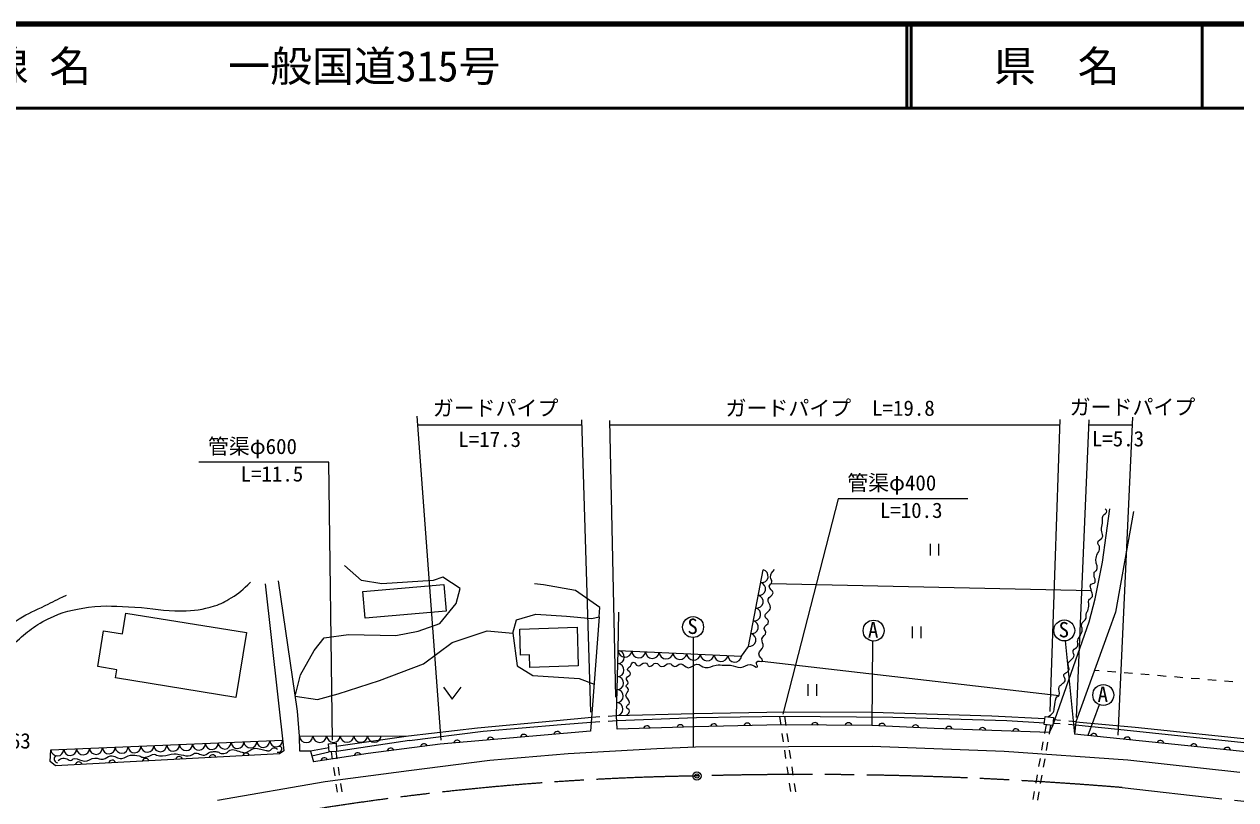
# Model space of a CAD drawing. Units: millimetres at full size, sheet at 1:1000; details may follow other scales. Extents: x 40000 to 680000, y 20000 to 380000.
# Drawn here: x 192380 to 336996, y 287449 to 380000 of the extents above; entities that cross this region are included whole.
import ezdxf
from ezdxf.enums import TextEntityAlignment as Align

# ---------------------------------------------------------------- set-up
doc = ezdxf.new("R2010")
doc.units = ezdxf.units.MM
doc.header["$LTSCALE"] = 1000
doc.header["$PDMODE"] = 32
doc.header["$PDSIZE"] = 500
doc.linetypes.add('CHAIN', pattern=[18.5, 12, -1.5, 3.5, -1.5])
for name, color, linetype, lineweight in [('M-BGD', 7, 'Continuous', 25), ('M-BMK', 2, 'CHAIN', 13), ('M-BMK-SRVR', 3, 'Continuous', 25), ('M-STR-HTXT', 7, 'Continuous', 13), ('M-TTL', 2, 'Continuous', 140), ('M-TTL-LINE', 7, 'Continuous', 50)]:
    doc.layers.add(name, color=color, linetype=linetype, lineweight=lineweight)
doc.layers.add('M-TTL-TXT', color=7, linetype='Continuous')
doc.styles.add('ＭＳ ゴシック', font='')
doc.styles.get('ＭＳ ゴシック').set_extended_font_data('MS Gothic')

msp = doc.modelspace()

# ---------------------------------------------------------------- linework, layer by layer
at = {"layer": 'M-BGD'}
for p, q in [((321107, 315796), (321967, 322150)), ((324793, 321870), (322622, 309823)), ((300521, 317987), (300521, 316587)), ((301571, 316587), (301571, 317987)), ((232655, 313622), (230601, 315400)), ((320217, 311425), (321107, 315796)), ((242331, 314017), (241186, 313622)), ((244424, 312674), (242331, 314017)), ((221122, 313199), (223356, 293303)), ((225003, 298018), (222742, 313583)), ((235064, 313227), (232655, 313622)), ((232791, 312308), (242467, 313147)), ((241186, 313622), (235064, 313227)), ((242467, 313147), (242744, 309954)), ((243950, 310858), (244424, 312674)), ((254365, 313088), (253295, 313229)), ((258174, 312439), (254365, 313088)), ((261071, 310403), (258174, 312439)), ((281523, 313245), (319757, 312418)), ((233068, 309115), (232791, 312308)), ((319497, 308670), (320217, 311425)), ((204107, 307246), (204509, 309732)), ((204509, 309732), (218906, 307408)), ((242744, 309954), (233068, 309115)), ((241976, 308488), (243950, 310858)), ((251138, 308922), (253429, 309594)), ((253429, 309594), (257102, 309357)), ((261012, 309278), (261071, 310403)), ((263280, 305257), (263345, 309821)), ((322622, 309823), (321805, 307532)), ((239408, 307580), (241976, 308488)), ((250704, 307343), (251138, 308922)), ((257102, 309357), (260143, 309080)), ((261012, 309278), (259988, 295642)), ((260143, 309080), (261012, 309278)), ((298374, 308123), (298374, 306723)), ((299424, 306723), (299424, 308123)), ((315151, 296311), (319497, 308670)), ((201151, 303336), (201841, 307612)), ((201841, 307612), (204107, 307246)), ((218906, 307408), (217655, 299661)), ((227007, 305249), (228192, 306790)), ((228192, 306790), (231075, 307185)), ((231075, 307185), (236723, 307066)), ((236723, 307066), (239408, 307580)), ((243476, 306197), (247623, 307619)), ((247623, 307619), (250704, 307343)), ((250704, 307343), (251228, 303425)), ((251525, 307813), (258377, 308028)), ((251622, 304713), (251525, 307813)), ((258377, 308028), (258521, 303425)), ((272229, 306808), (272234, 293756)), ((321805, 307532), (317917, 296762)), ((225348, 302366), (227007, 305249)), ((240040, 303670), (243476, 306197)), ((293623, 306396), (293541, 296331)), ((316640, 306407), (317754, 295291)), ((252690, 304746), (251622, 304713)), ((252737, 303244), (252690, 304746)), ((280448, 304000), (315907, 299906)), ((203433, 302968), (201151, 303336)), ((203274, 301983), (203433, 302968)), ((224739, 299830), (225348, 302366)), ((234788, 301695), (240040, 303670)), ((251228, 303425), (253089, 302267)), ((258521, 303425), (252737, 303244)), ((253089, 302267), (258637, 301935)), ((320694, 302817), (320120, 302863)), ((322688, 302658), (321691, 302738)), ((324681, 302498), (323685, 302578)), ((326675, 302339), (325678, 302419)), ((328669, 302179), (327672, 302259)), ((217655, 299661), (203274, 301983)), ((229851, 300075), (234788, 301695)), ((242417, 300867), (243467, 299467)), ((243467, 299467), (244517, 300867)), ((258637, 301935), (260409, 301243)), ((285933, 301251), (285933, 299851)), ((286983, 299851), (286983, 301251)), ((330662, 302020), (329665, 302100)), ((332656, 301861), (331659, 301940)), ((334650, 301701), (333653, 301781)), ((336643, 301542), (335646, 301621)), ((224739, 299830), (227402, 299404)), ((227402, 299404), (229851, 300075)), ((225220, 295025), (225003, 298018)), ((272351, 297757), (283221, 297959)), ((283221, 297959), (293592, 297886)), ((320699, 298797), (319333, 295127)), ((246497, 296030), (255897, 296925)), ((255897, 296925), (260114, 297319)), ((256477, 296443), (260070, 296725)), ((260070, 296725), (261086, 296783)), ((260114, 297319), (261093, 297378)), ((262084, 296840), (263100, 296898)), ((262091, 297439), (263070, 297498)), ((263070, 297498), (272351, 297757)), ((263153, 295861), (263070, 297498)), ((263100, 296898), (272634, 297266)), ((272634, 297266), (283060, 297407)), ((282724, 296342), (282570, 297400)), ((283060, 297407), (296048, 297315)), ((283313, 296330), (283156, 297406)), ((293592, 297886), (307866, 297465)), ((296048, 297315), (309689, 296902)), ((307866, 297465), (314216, 297156)), ((309689, 296902), (314162, 296637)), ((314139, 296417), (314239, 297381)), ((314239, 297381), (315252, 297276)), ((315252, 297276), (315151, 296311)), ((316027, 296500), (315177, 296560)), ((316071, 296910), (315221, 296979)), ((317917, 296762), (317067, 296830)), ((317917, 296762), (317754, 295291)), ((317917, 296762), (325005, 296094)), ((225220, 295025), (238247, 295095)), ((225292, 293253), (225220, 295025)), ((229631, 293837), (238247, 295095)), ((238247, 295095), (246497, 296030)), ((238354, 294523), (247169, 295631)), ((247169, 295631), (256477, 296443)), ((283012, 294363), (282868, 295353)), ((283601, 294351), (283457, 295341)), ((315151, 296311), (314139, 296417)), ((314345, 296395), (314159, 295340)), ((314890, 296339), (314706, 295296)), ((314753, 295475), (315151, 296311)), ((317874, 296369), (317024, 296429)), ((322932, 295824), (317874, 296369)), ((376762, 290213), (322932, 295824)), ((325005, 296094), (376780, 290740)), ((195561, 293393), (223217, 294543)), ((228745, 293648), (226558, 293257)), ((228714, 294134), (229608, 294192)), ((228776, 293169), (228714, 294134)), ((229608, 294192), (229670, 293227)), ((238354, 294523), (229670, 293227)), ((267873, 293557), (272507, 293768)), ((272507, 293768), (283588, 293807)), ((283588, 293807), (293607, 293854)), ((293607, 293854), (309365, 293261)), ((313986, 294356), (313812, 293371)), ((314533, 294311), (314359, 293326)), ((195456, 292007), (195561, 293393)), ((222849, 292936), (196123, 291515)), ((223356, 293303), (222849, 292936)), ((226558, 293257), (225292, 293253)), ((226558, 293257), (226901, 291970)), ((226709, 292691), (228776, 293169)), ((229670, 293227), (228776, 293169)), ((229196, 292293), (229064, 293187)), ((229732, 292349), (229604, 293222)), ((238270, 290922), (247967, 292162)), ((247967, 292162), (257288, 292978)), ((257288, 292978), (267873, 293557)), ((283301, 292384), (283156, 293374)), ((283889, 292372), (283745, 293362)), ((309365, 293261), (324117, 292215)), ((313639, 292386), (313466, 291401)), ((314186, 292341), (314013, 291356)), ((324117, 292215), (337466, 290753)), ((196123, 291515), (195456, 292007)), ((228282, 289641), (238270, 290922)), ((229487, 290315), (229342, 291304)), ((230024, 290370), (229878, 291359)), ((283589, 290405), (283445, 291394)), ((284178, 290393), (284034, 291383)), ((215440, 287418), (228282, 289641)), ((229779, 288336), (229633, 289325)), ((230315, 288391), (230169, 289381)), ((283878, 288426), (283733, 289415)), ((284466, 288414), (284322, 289403)), ((313292, 290416), (313119, 289431)), ((313839, 290371), (313666, 289387)), ((312946, 288446), (312772, 287462)), ((313493, 288402), (313319, 287417))]:
    msp.add_line(p, q, dxfattribs=at)
for points in [[(263070, 297498), (263280, 305257), (277999, 304598), (278815, 305757), (280570, 314893)], [(259988, 295642), (242041, 294089), (233431, 292953), (226901, 291970)], [(314753, 295475), (300992, 295962), (293541, 296331), (282730, 296393), (272404, 296160), (263153, 295861)], [(379760, 289244), (377630, 289104), (317754, 295291)]]:
    msp.add_lwpolyline(points, dxfattribs=at)
for centre in [(272217, 308058), (293768, 307637), (316528, 307652), (321180, 299951)]:
    msp.add_circle(centre, 1250, dxfattribs=at)
for centre, radius, start, end in [((280399, 314137), 776, 261.02508, 77.22428), ((280106, 312614), 776, 261.02508, 77.22428), ((279814, 311091), 776, 261.02508, 77.22428), ((279521, 309569), 776, 261.02508, 77.22428), ((279229, 308046), 776, 261.02508, 77.22428), ((278936, 306523), 776, 261.02508, 77.22428), ((263233, 304481), 777, 270.40747, 86.48221), ((264101, 305292), 822, 182.44113, 352.43744), ((265737, 305218), 822, 182.44113, 352.43744), ((263191, 302930), 777, 270.40747, 86.48221), ((267372, 305145), 822, 182.44113, 352.43744), ((269007, 305072), 822, 182.44113, 352.43744), ((270643, 304999), 822, 182.44113, 352.43744), ((272278, 304926), 822, 182.44113, 352.43744), ((273914, 304853), 822, 182.44113, 352.43744), ((275549, 304780), 822, 182.44113, 352.43744), ((277184, 304706), 822, 182.44113, 352.43744), ((263148, 301378), 777, 270.40747, 86.48221), ((263106, 299826), 777, 270.40747, 86.48221), ((263064, 298275), 777, 270.40747, 86.48221), ((274694, 296095), 417, 17.55318, 165.03278), ((278693, 296185), 417, 17.55318, 165.03278), ((286770, 296253), 417, 15.92944, 163.40903), ((290770, 296230), 417, 15.92944, 163.40903), ((294763, 296153), 417, 13.42809, 160.90768), ((226034, 295096), 817, 185.00817, 355.60946), ((227662, 295105), 817, 185.00817, 355.60946), ((229291, 295113), 817, 185.00817, 355.60946), ((230919, 295122), 817, 185.00817, 355.60946), ((232547, 295131), 817, 185.00817, 355.60946), ((234176, 295140), 817, 185.00817, 355.60946), ((252028, 294836), 417, 21.20482, 168.68441), ((256013, 295181), 417, 21.20482, 168.68441), ((266698, 295859), 417, 18.10781, 165.58741), ((270696, 295988), 417, 18.10781, 165.58741), ((298758, 295956), 417, 13.42809, 160.90768), ((302756, 295783), 417, 14.23288, 161.71247), ((306754, 295641), 417, 14.23288, 161.71247), ((310751, 295500), 417, 14.23288, 161.71247), ((320059, 294935), 417, 10.36092, 157.84051), ((199402, 293572), 769, 183.80366, 0.95564), ((200938, 293636), 769, 183.80366, 0.95564), ((202474, 293700), 769, 183.80366, 0.95564), ((204011, 293764), 769, 183.80366, 0.95564), ((205547, 293827), 769, 183.80366, 0.95564), ((207084, 293891), 769, 183.80366, 0.95564), ((208620, 293955), 769, 183.80366, 0.95564), ((210157, 294019), 769, 183.80366, 0.95564), ((211693, 294083), 769, 183.80366, 0.95564), ((213229, 294147), 769, 183.80366, 0.95564), ((214766, 294211), 769, 183.80366, 0.95564), ((216302, 294274), 769, 183.80366, 0.95564), ((217839, 294338), 769, 183.80366, 0.95564), ((219375, 294402), 769, 183.80366, 0.95564), ((220912, 294466), 769, 183.80366, 0.95564), ((222448, 294530), 769, 183.80366, 0.95564), ((236122, 293190), 417, 23.78023, 171.25982), ((240088, 293714), 417, 23.78023, 171.25982), ((244058, 294147), 417, 21.20482, 168.68441), ((248043, 294491), 417, 21.20482, 168.68441), ((324038, 294524), 417, 10.36092, 157.84051), ((328017, 294113), 417, 10.36092, 157.84051), ((331995, 293702), 417, 10.36092, 157.84051), ((335974, 293291), 417, 10.36092, 157.84051), ((196329, 293444), 769, 183.80366, 0.95564), ((197865, 293508), 769, 183.80366, 0.95564), ((202883, 291758), 417, 19.30336, 166.78295), ((206878, 291970), 417, 19.30336, 166.78295), ((210872, 292182), 417, 19.30336, 166.78295), ((214867, 292395), 417, 19.30336, 166.78295), ((218861, 292607), 417, 19.30336, 166.78295), ((228206, 292048), 417, 24.82109, 172.30068), ((232162, 292643), 417, 24.82109, 172.30068), ((198889, 291545), 417, 19.30336, 166.78295)]:
    msp.add_arc(centre, radius, start, end, dxfattribs=at)
for points, knots in [([(314572, 297347), (314858, 297510), (315022, 297594), (315181, 297861), (315322, 298097), (315313, 298270), (315369, 298540), (315456, 298963), (315374, 299236), (315548, 299632), (315622, 299800), (315866, 299751), (315915, 299928), (316016, 300299), (315788, 300544), (315899, 300911), (315955, 301095), (316110, 301124), (316242, 301262), (316390, 301417), (316557, 301455), (316617, 301660), (316699, 301940), (316363, 302129), (316484, 302394), (316590, 302626), (316857, 302581), (317002, 302790), (317065, 302880), (317106, 302940), (317108, 303049), (317113, 303332), (316963, 303485), (316999, 303767), (317017, 303906), (317148, 303927), (317241, 304032), (317411, 304225), (317577, 304291), (317670, 304531), (317772, 304794), (317510, 304982), (317600, 305249), (317689, 305514), (317997, 305499), (318107, 305756), (318221, 306022), (318064, 306217), (318138, 306497), (318207, 306759), (318351, 306864), (318458, 307113), (318565, 307361), (318668, 307499), (318676, 307769), (318683, 307995), (318539, 308114), (318567, 308338), (318615, 308719), (319044, 308763), (319145, 309134), (319195, 309319), (319086, 309438), (319129, 309626), (319167, 309789), (319273, 309848), (319324, 310008), (319412, 310283), (319450, 310445), (319464, 310733), (319475, 310941), (319367, 311070), (319441, 311264), (319527, 311492), (319813, 311474), (319878, 311709), (319965, 312024), (319794, 312213), (319737, 312535), (319702, 312740), (319572, 312864), (319644, 313058), (319733, 313300), (320097, 313180), (320198, 313417), (320308, 313677), (320119, 313852), (320104, 314135), (320095, 314314), (320036, 314432), (320112, 314595), (320169, 314716), (320298, 314712), (320362, 314829), (320443, 314979), (320456, 315085), (320458, 315257), (320460, 315437), (320361, 315524), (320338, 315703), (320311, 315921), (320296, 316046), (320315, 316265), (320363, 316846), (320878, 317144), (320713, 317704), (320670, 317849), (320548, 317894), (320525, 318043), (320463, 318447), (321074, 318503), (321110, 318909), (321136, 319198), (320970, 319346), (320958, 319635), (320945, 319963), (321049, 320139), (321087, 320466), (321127, 320812), (321013, 321038), (321157, 321355), (321270, 321604), (321679, 321647), (321590, 321905), (321553, 322013), (321497, 322083), (321415, 322139)], [0, 0, 0, 0, 1, 1, 1, 2, 2, 2, 3, 3, 3, 4, 4, 4, 5, 5, 5, 6, 6, 6, 7, 7, 7, 8, 8, 8, 9, 9, 9, 10, 10, 10, 11, 11, 11, 12, 12, 12, 13, 13, 13, 14, 14, 14, 15, 15, 15, 16, 16, 16, 17, 17, 17, 18, 18, 18, 19, 19, 19, 20, 20, 20, 21, 21, 21, 22, 22, 22, 23, 23, 23, 24, 24, 24, 25, 25, 25, 26, 26, 26, 27, 27, 27, 28, 28, 28, 29, 29, 29, 30, 30, 30, 31, 31, 31, 32, 32, 32, 33, 33, 33, 34, 34, 34, 35, 35, 35, 36, 36, 36, 37, 37, 37, 38, 38, 38, 39, 39, 39, 40, 40, 40, 41, 41, 41, 42, 42, 42, 42]), ([(264241, 297531), (264422, 297653), (264630, 297787), (264627, 298035), (264624, 298271), (264268, 298291), (264276, 298527), (264284, 298779), (264620, 298818), (264627, 299071), (264637, 299439), (264211, 299545), (264206, 299913), (264201, 300202), (264524, 300292), (264522, 300580), (264520, 300788), (264224, 300812), (264223, 301019), (264223, 301192), (264447, 301216), (264469, 301388), (264500, 301624), (264221, 301735), (264276, 301967), (264340, 302236), (264732, 302218), (264750, 302494), (264765, 302735), (264379, 302762), (264399, 303003), (264416, 303211), (264623, 303240), (264750, 303406), (264879, 303576), (264862, 303840), (265048, 303863), (265297, 303893), (265361, 303471), (265645, 303442), (266009, 303404), (266140, 303834), (266505, 303810), (266772, 303793), (266764, 303385), (267032, 303371), (267362, 303355), (267455, 303748), (267786, 303758), (268106, 303767), (268169, 303342), (268489, 303336), (268869, 303330), (269003, 303728), (269384, 303722), (269664, 303718), (269719, 303367), (269998, 303354), (270326, 303339), (270443, 303717), (270771, 303687), (271153, 303652), (271248, 303242), (271631, 303213), (272066, 303180), (272230, 303616), (272666, 303635), (273087, 303653), (273246, 303254), (273667, 303231), (274185, 303203), (274453, 303434), (274966, 303512), (275345, 303569), (275565, 303512), (275949, 303512), (276230, 303512), (276388, 303533), (276668, 303512), (277146, 303475), (277383, 303220), (277862, 303231), (278356, 303242), (278580, 303629), (279073, 303600), (279415, 303579), (279736, 303176), (279898, 303301), (280007, 303385), (279681, 303700), (279793, 303880), (279930, 304101), (280392, 303857), (280495, 304038), (280627, 304269), (280047, 304487), (280056, 304846), (280067, 305248), (280496, 305345), (280565, 305741), (280626, 306089), (280398, 306286), (280442, 306636), (280489, 306999), (280936, 307079), (280916, 307444), (280906, 307634), (280722, 307693), (280706, 307883), (280672, 308275), (281328, 308361), (281232, 308743), (281166, 309009), (280849, 309033), (280811, 309304), (280745, 309783), (281411, 309877), (281460, 310358), (281503, 310772), (281092, 310982), (281185, 311387), (281267, 311743), (281698, 311765), (281759, 312125), (281818, 312476), (281307, 312564), (281314, 312920), (281319, 313162), (281595, 313218), (281618, 313459), (281640, 313682), (281466, 313785), (281455, 314009), (281434, 314409), (281677, 314609), (281946, 314910)], [0, 0, 0, 0, 1, 1, 1, 2, 2, 2, 3, 3, 3, 4, 4, 4, 5, 5, 5, 6, 6, 6, 7, 7, 7, 8, 8, 8, 9, 9, 9, 10, 10, 10, 11, 11, 11, 12, 12, 12, 13, 13, 13, 14, 14, 14, 15, 15, 15, 16, 16, 16, 17, 17, 17, 18, 18, 18, 19, 19, 19, 20, 20, 20, 21, 21, 21, 22, 22, 22, 23, 23, 23, 24, 24, 24, 25, 25, 25, 26, 26, 26, 27, 27, 27, 28, 28, 28, 29, 29, 29, 30, 30, 30, 31, 31, 31, 32, 32, 32, 33, 33, 33, 34, 34, 34, 35, 35, 35, 36, 36, 36, 37, 37, 37, 38, 38, 38, 39, 39, 39, 40, 40, 40, 41, 41, 41, 42, 42, 42, 43, 43, 43, 44, 44, 44, 45, 45, 45, 45]), ([(187376, 302130), (188947, 303991), (189459, 304601), (191010, 305961), (192545, 307308), (193405, 308135), (195236, 309041), (196990, 309910), (198115, 310148), (200054, 310424), (202192, 310728), (203425, 310502), (205583, 310424), (207764, 310345), (208971, 309950), (211152, 309989), (212712, 310017), (213610, 310125), (215101, 310582), (215919, 310832), (216341, 311092), (217076, 311530), (218085, 312129), (218415, 312487), (219406, 313425)], [0, 0, 0, 0, 1, 1, 1, 2, 2, 2, 3, 3, 3, 4, 4, 4, 5, 5, 5, 6, 6, 6, 7, 7, 7, 8, 8, 8, 8]), ([(187250, 305544), (188208, 306406), (188485, 306649), (189320, 307304), (190243, 308027), (190766, 308432), (191769, 309041), (192932, 309748), (193658, 310012), (194876, 310621), (195871, 311119), (196187, 311275), (197430, 311885)], [0, 0, 0, 0, 1, 1, 1, 2, 2, 2, 3, 3, 3, 4, 4, 4, 4]), ([(196449, 292140), (196634, 292296), (196752, 292388), (196987, 292421), (197240, 292456), (197379, 292343), (197619, 292257), (197730, 292217), (197769, 292116), (197888, 292117), (198107, 292118), (198161, 292376), (198379, 292386), (198858, 292407), (199082, 292067), (199561, 292058), (200072, 292048), (200304, 292396), (200814, 292432), (201201, 292460), (201412, 292223), (201797, 292280), (202171, 292336), (202299, 292642), (202674, 292690), (203215, 292759), (203488, 292315), (204032, 292362), (204466, 292400), (204640, 292716), (205073, 292760), (205465, 292800), (205695, 292784), (206080, 292702), (206276, 292659), (206359, 292531), (206559, 292514), (206799, 292494), (206937, 292542), (207168, 292608), (207460, 292691), (207591, 292856), (207893, 292889), (208014, 292902), (208068, 292812), (208186, 292784), (208455, 292719), (208611, 292686), (208888, 292690), (209445, 292697), (209736, 292906), (210292, 292936), (210611, 292953), (210782, 292837), (211100, 292807), (211542, 292765), (211810, 292607), (212235, 292737), (212438, 292799), (212509, 292938), (212715, 292994), (213171, 293119), (213442, 292699), (213908, 292784), (214190, 292835), (214278, 293050), (214552, 293135), (214715, 293185), (214814, 293184), (214985, 293193), (215186, 293204), (215304, 293204), (215500, 293158), (215659, 293121), (215712, 292989), (215874, 292971), (216131, 292942), (216302, 292941), (216530, 293064), (216693, 293153), (216733, 293284), (216904, 293357), (217445, 293587), (217810, 293215), (218390, 293123), (218532, 293100), (218614, 293028), (218753, 293064), (219204, 293183), (219375, 293477), (219830, 293579), (220135, 293648), (220318, 293556), (220625, 293497), (220875, 293450), (221007, 293391), (221257, 293345), (221393, 293321), (221476, 293257), (221608, 293298), (221859, 293376), (221919, 293655), (222182, 293650), (222361, 293646), (222469, 293596), (222615, 293497)], [0, 0, 0, 0, 1, 1, 1, 2, 2, 2, 3, 3, 3, 4, 4, 4, 5, 5, 5, 6, 6, 6, 7, 7, 7, 8, 8, 8, 9, 9, 9, 10, 10, 10, 11, 11, 11, 12, 12, 12, 13, 13, 13, 14, 14, 14, 15, 15, 15, 16, 16, 16, 17, 17, 17, 18, 18, 18, 19, 19, 19, 20, 20, 20, 21, 21, 21, 22, 22, 22, 23, 23, 23, 24, 24, 24, 25, 25, 25, 26, 26, 26, 27, 27, 27, 28, 28, 28, 29, 29, 29, 30, 30, 30, 31, 31, 31, 32, 32, 32, 33, 33, 33, 34, 34, 34, 35, 35, 35, 35]), ([(222857, 293845), (222953, 293816), (223038, 293794), (223085, 293699), (223129, 293612), (223105, 293545), (223085, 293449), (223064, 293345), (223054, 293277), (222987, 293194), (222878, 293061), (222726, 293082), (222560, 293085)], [0, 0, 0, 0, 1, 1, 1, 2, 2, 2, 3, 3, 3, 4, 4, 4, 4]), ([(196265, 292708), (196127, 292627), (196002, 292572), (195970, 292413), (195948, 292304), (195964, 292235), (196005, 292132), (196039, 292044), (196089, 292005), (196168, 291952), (196230, 291908), (196264, 291895), (196344, 291868)], [0, 0, 0, 0, 1, 1, 1, 2, 2, 2, 3, 3, 3, 4, 4, 4, 4])]:
    msp.add_open_spline(points, degree=3, knots=knots, dxfattribs=at)
at = {"layer": 'M-BMK'}
msp.add_line((323421, 288903), (372355, 283457), dxfattribs=at)
for centre, radius, start, end in [((277623, -29561), 319888, 90.88592, 103.26568), ((285448, -171866), 462331, 85.28879, 91.58287)]:
    msp.add_arc(centre, radius, start, end, dxfattribs=at)
at = {"layer": 'M-BMK-SRVR'}
msp.add_circle((272677, 290288), 500, dxfattribs=at)
msp.add_point((272677, 290288), dxfattribs=at)
at = {"layer": 'M-STR-HTXT'}
for p, q in [((242150, 294560), (239264, 333235)), ((258894, 332795), (259990, 297894)), ((262227, 332700), (262944, 299700)), ((315985, 332817), (314817, 297964)), ((319438, 332776), (317930, 297256)), ((324665, 333117), (322934, 295174)), ((239343, 332178), (258914, 332178)), ((262238, 332178), (315964, 332178)), ((319413, 332178), (324622, 332178)), ((228720, 327728), (213241, 327728)), ((229182, 294551), (228720, 327728)), ((289551, 323380), (282935, 297650)), ((305030, 323380), (289551, 323380))]:
    msp.add_line(p, q, dxfattribs=at)
at = {"layer": 'M-TTL'}
msp.add_line((680000, 380000), (40000, 380000), dxfattribs=at)
at = {"layer": 'M-TTL-LINE'}
for p, q in [((297750, 380000), (297750, 370000)), ((298250, 380000), (298250, 370000)), ((333000, 380000), (333000, 370000)), ((40000, 370000), (680000, 370000))]:
    msp.add_line(p, q, dxfattribs=at)

# ---------------------------------------------------------------- texts
at = {"layer": 'M-BGD', "style": 'ＭＳ ゴシック'}
for s, p in [('S', (271539, 306685)), ('A', (293090, 306263)), ('S', (315850, 306279)), ('A', (320501, 298577)), ('63', (190669, 293014))]:
    msp.add_text(s, height=1833, dxfattribs=at).set_placement(p, align=Align.BOTTOM_LEFT)
at = {"layer": 'M-STR-HTXT', "style": 'ＭＳ ゴシック'}
for s, p in [('ガードパイプ', (241144, 332724)), ('ガードパイプ  L=19.8', (276089, 332724)), ('ガードパイプ', (317165, 332847)), ('L=17.3', (244198, 329000)), ('L=5.3', (319816, 329070)), ('管渠φ600', (214299, 328157)), ('L=11.5', (218201, 324877)), ('管渠φ400', (290610, 323809)), ('L=10.3', (294511, 320529))]:
    msp.add_text(s, height=1833, dxfattribs=at).set_placement(p, align=Align.BOTTOM_LEFT)
at = {"layer": 'M-TTL-TXT', "style": 'ＭＳ ゴシック'}
for s, p in [('路 線 名', (180380, 375000)), ('一般国道315号', (216734, 375000))]:
    msp.add_text(s, height=3666, dxfattribs=at).set_placement(p, align=Align.MIDDLE_LEFT)
msp.add_text('県\u3000名', height=3666, dxfattribs=at).set_placement((315625, 375000), align=Align.MIDDLE_CENTER)

doc.saveas('drawing.dxf')
